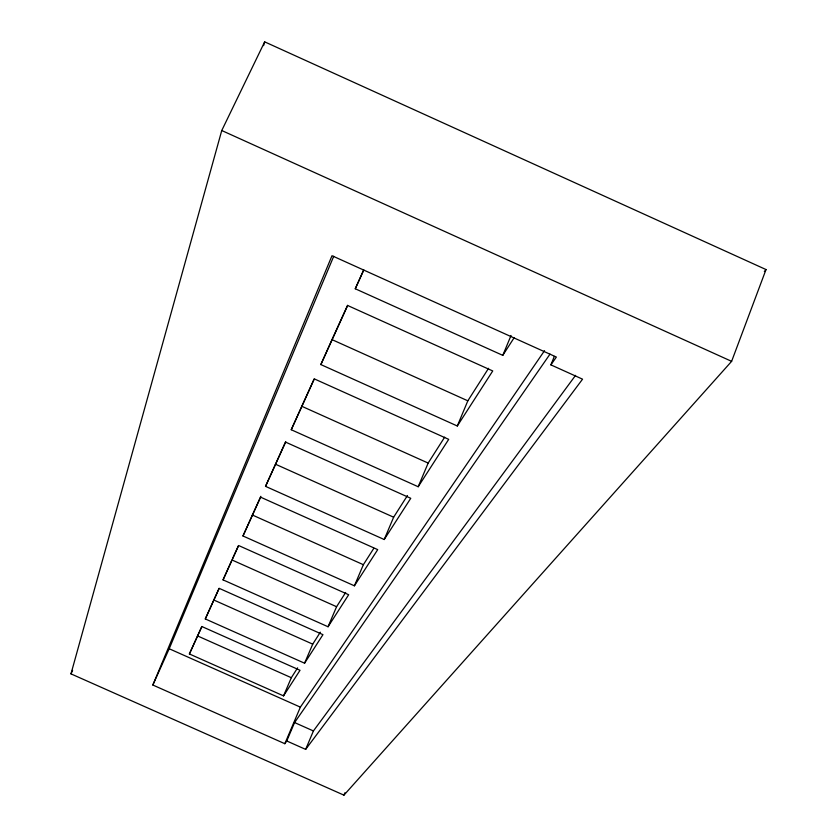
<?xml version="1.0" encoding="UTF-8"?>
<svg xmlns="http://www.w3.org/2000/svg" width="837" height="837" viewBox="0 0 837 837"><rect width="100%" height="100%" fill="white"/><g stroke="black" fill="none" stroke-linecap="round" stroke-linejoin="round"><path stroke-width="1.26" d="M70.978 673.869L221.753 130.52L264.67 41.85L766.022 269.556L731.622 361.343L343.944 795.15L70.978 673.869L72.599 670.374M263.571 45.616L264.67 41.85M550.882 364.869L556.364 357.064L331.996 255.724L152.847 685.022L284.831 743.706L286.746 740.975L305.651 749.387L582.552 379.171L550.882 364.869L554.314 356.416M343.944 795.15L344.938 792.733M363.54 270.246L355.265 288.775L502.786 355.359L511.041 335.48M331.452 340.805L320.843 364.576L457.305 425.991L467.831 400.818L488.567 368.29M152.847 685.022L169.2 648.748L333.722 256.279M305.651 749.387L313.415 730.952L575.553 375.363M314.074 379.077L291.245 429.737L418.197 486.736L428.157 463.07L444.667 437.165M260.841 496.31L242.981 535.983L354.407 585.816L363.363 564.703L373.815 548.319M285.699 441.559L265.528 486.349L384.214 539.52L393.641 517.203L407.462 495.514M336.579 606.72L231.954 559.963L223.05 579.874L328.052 626.756L336.579 606.72L345.66 592.47M284.831 743.706L300.368 707.139L544.531 350.661M286.746 740.975L294.572 722.561L549.993 354.135M283.544 695.882L300.023 670.28L201.853 626.526L189.392 653.959L283.544 695.882L291.328 677.708L297.616 667.842M219.043 588.39L205.295 618.941L304.574 663.207L312.724 644.145L320.33 632.207M232.477 558.781L238.336 545.891M347.575 305.296L331.986 339.623L467.831 400.818M189.392 653.959L201.853 626.526M205.295 618.941L219.2 588.348L322.956 634.666L304.574 663.207M223.05 579.874L238.639 545.536L348.673 594.73L328.052 626.756M242.981 535.983L260.61 497.178L377.707 549.627L354.407 585.816M265.528 486.349L285.616 442.135L410.758 498.297L384.214 539.52M291.245 429.737L314.335 378.899L448.705 439.352L418.197 486.736M320.843 364.576L347.669 305.505L492.742 370.948L457.305 425.991M355.265 288.775L363.823 269.932M502.786 355.359L514.085 337.803M764.338 271.554L766.022 269.556M169.2 648.748L300.368 707.139M294.572 722.561L313.415 730.952M213.77 599.993L312.724 644.145M197.48 635.89L291.328 677.708M275.436 464.19L393.641 517.203M252.355 515.006L363.363 564.703M301.728 406.259L428.157 463.07M221.753 130.52L731.622 361.343"/></g></svg>
